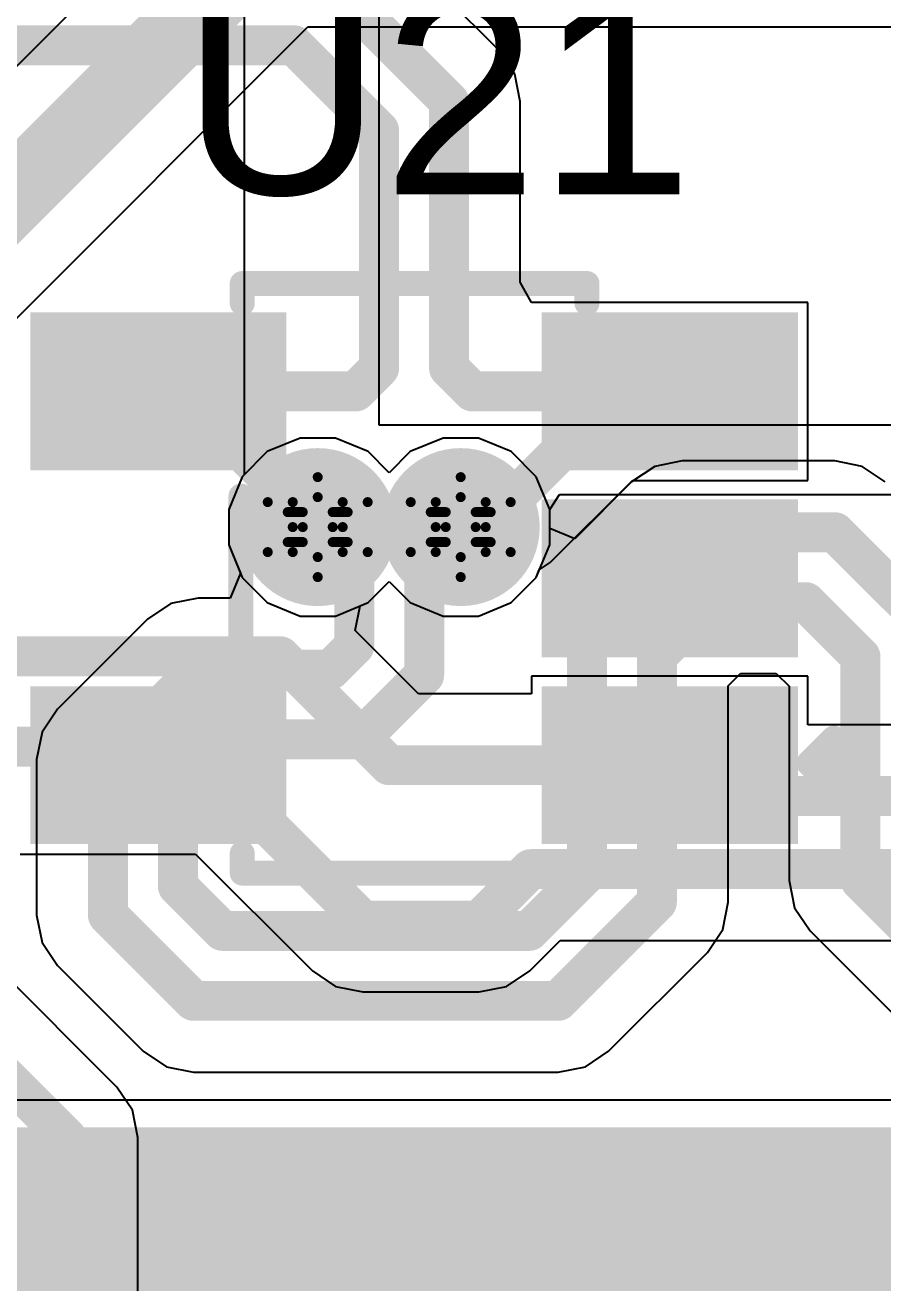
# Model space of a CAD drawing. Header units: inches. Extents: x -2.7 to 10.9, y -2.9 to 7.4.
# Drawn here: x 0.1017 to 0.2734, y -0.6784 to -0.4267 of the extents above; entities that cross this region are included whole.
import ezdxf

# ---------------------------------------------------------------- set-up
doc = ezdxf.new("R2010")
doc.units = ezdxf.units.IN
doc.header["$MEASUREMENT"] = 0
for name, color, linetype in [('Board Outline', 216, 'Continuous'), ('Bottom Layer', 5, 'Continuous'), ('Bottom Solder', 6, 'Continuous'), ('Drill Drawing', 1, 'Continuous'), ('Layer 2', 16, 'Continuous'), ('Layer 3', 76, 'Continuous'), ('Top Layer', 1, 'Continuous'), ('Top Overlay', 2, 'Continuous'), ('Top Paste', 8, 'Continuous'), ('Top Solder', 216, 'Continuous'), ('Via Holes', 16, 'Continuous')]:
    doc.layers.add(name, color=color, linetype=linetype)
doc.styles.add('Arial', font='', dxfattribs={"height": 0.2})
doc.styles.get('Arial').set_extended_font_data('Arial')

# ---------------------------------------------------------------- blocks, each defined once
blk = doc.blocks.new('SOT_23_5_125')
at = {"layer": 'Top Layer'}
for points in [[(-0.07283, 0.04921), (-0.02953, 0.04921), (-0.02953, 0.02559), (-0.07283, 0.02559)], [(0.02953, 0.04921), (0.07283, 0.04921), (0.07283, 0.02559), (0.02953, 0.02559)], [(-0.07283, 0.01181), (-0.02953, 0.01181), (-0.02953, -0.01181), (-0.07283, -0.01181)], [(-0.07283, -0.02559), (-0.02953, -0.02559), (-0.02953, -0.04921), (-0.07283, -0.04921)], [(0.02953, -0.02559), (0.07283, -0.02559), (0.07283, -0.04921), (0.02953, -0.04921)]]:
    blk.add_hatch(color=1, dxfattribs=at).paths.add_polyline_path(points)
at = {"layer": 'Top Paste'}
for points in [[(-0.07283, 0.04921), (-0.02953, 0.04921), (-0.02953, 0.02559), (-0.07283, 0.02559)], [(0.02953, 0.04921), (0.07283, 0.04921), (0.07283, 0.02559), (0.02953, 0.02559)], [(-0.07283, 0.01181), (-0.02953, 0.01181), (-0.02953, -0.01181), (-0.07283, -0.01181)], [(-0.07283, -0.02559), (-0.02953, -0.02559), (-0.02953, -0.04921), (-0.07283, -0.04921)], [(0.02953, -0.02559), (0.07283, -0.02559), (0.07283, -0.04921), (0.02953, -0.04921)]]:
    blk.add_hatch(color=8, dxfattribs=at).paths.add_polyline_path(points)
at = {"layer": 'Top Solder'}
for points in [[(-0.07683, 0.05321), (-0.02553, 0.05321), (-0.02553, 0.02159), (-0.07683, 0.02159)], [(0.02553, 0.05321), (0.07683, 0.05321), (0.07683, 0.02159), (0.02553, 0.02159)], [(-0.07683, 0.01581), (-0.02553, 0.01581), (-0.02553, -0.01581), (-0.07683, -0.01581)], [(-0.07683, -0.02159), (-0.02553, -0.02159), (-0.02553, -0.05321), (-0.07683, -0.05321)], [(0.02553, -0.02159), (0.07683, -0.02159), (0.07683, -0.05321), (0.02553, -0.05321)]]:
    blk.add_hatch(color=216, dxfattribs=at).paths.add_polyline_path(points)
at = {"layer": 'Top Overlay'}
for points in [[(-0.03461, 0.059, 0.005, 0.005, 0), (-0.03461, 0.05506, 0.005, 0.005, 0)], [(0.03439, 0.059, 0.005, 0.005, 0), (-0.03461, 0.059, 0.005, 0.005, 0)], [(0.03439, 0.059, 0.005, 0.005, 0), (0.03439, 0.05506, 0.005, 0.005, 0)], [(-0.084, 0.042, 0.005, 0.005, 0), (-0.084, 0.032, 0.005, 0.005, 0)], [(-0.079, 0.037, 0.005, 0.005, 0), (-0.084, 0.042, 0.005, 0.005, 0)], [(-0.079, 0.037, 0.005, 0.005, 0), (-0.084, 0.032, 0.005, 0.005, 0)], [(0.03465, 0.01732, 0.005, 0.005, 0), (0.03465, -0.01646, 0.005, 0.005, 0)], [(-0.03461, -0.05506, 0.005, 0.005, 0), (-0.03461, -0.059, 0.005, 0.005, 0)], [(0.03439, -0.05506, 0.005, 0.005, 0), (0.03439, -0.059, 0.005, 0.005, 0)], [(0.03439, -0.059, 0.005, 0.005, 0), (-0.03461, -0.059, 0.005, 0.005, 0)]]:
    blk.add_lwpolyline(points, format="xyseb", dxfattribs=at)
for points in [[(-0.03586, 0.059, 0.0025, 0.0025, 1), (-0.03336, 0.059, 0.0025, 0.0025, 1)], [(-0.03586, 0.059, 0.0025, 0.0025, 1), (-0.03336, 0.059, 0.0025, 0.0025, 1)], [(0.03314, 0.059, 0.0025, 0.0025, 1), (0.03564, 0.059, 0.0025, 0.0025, 1)], [(0.03314, 0.059, 0.0025, 0.0025, 1), (0.03564, 0.059, 0.0025, 0.0025, 1)], [(-0.03586, 0.05506, 0.0025, 0.0025, 1), (-0.03336, 0.05506, 0.0025, 0.0025, 1)], [(0.03314, 0.05506, 0.0025, 0.0025, 1), (0.03564, 0.05506, 0.0025, 0.0025, 1)], [(-0.08525, 0.042, 0.0025, 0.0025, 1), (-0.08275, 0.042, 0.0025, 0.0025, 1)], [(-0.08525, 0.042, 0.0025, 0.0025, 1), (-0.08275, 0.042, 0.0025, 0.0025, 1)], [(-0.08025, 0.037, 0.0025, 0.0025, 1), (-0.07775, 0.037, 0.0025, 0.0025, 1)], [(-0.08025, 0.037, 0.0025, 0.0025, 1), (-0.07775, 0.037, 0.0025, 0.0025, 1)], [(-0.08525, 0.032, 0.0025, 0.0025, 1), (-0.08275, 0.032, 0.0025, 0.0025, 1)], [(-0.08525, 0.032, 0.0025, 0.0025, 1), (-0.08275, 0.032, 0.0025, 0.0025, 1)], [(0.0334, 0.01732, 0.0025, 0.0025, 1), (0.0359, 0.01732, 0.0025, 0.0025, 1)], [(0.0334, -0.01646, 0.0025, 0.0025, 1), (0.0359, -0.01646, 0.0025, 0.0025, 1)], [(-0.03586, -0.05506, 0.0025, 0.0025, 1), (-0.03336, -0.05506, 0.0025, 0.0025, 1)], [(0.03314, -0.05506, 0.0025, 0.0025, 1), (0.03564, -0.05506, 0.0025, 0.0025, 1)], [(-0.03586, -0.059, 0.0025, 0.0025, 1), (-0.03336, -0.059, 0.0025, 0.0025, 1)], [(-0.03586, -0.059, 0.0025, 0.0025, 1), (-0.03336, -0.059, 0.0025, 0.0025, 1)], [(0.03314, -0.059, 0.0025, 0.0025, 1), (0.03564, -0.059, 0.0025, 0.0025, 1)], [(0.03314, -0.059, 0.0025, 0.0025, 1), (0.03564, -0.059, 0.0025, 0.0025, 1)]]:
    blk.add_lwpolyline(points, format="xyseb", close=True, dxfattribs=at)

msp = doc.modelspace()

# ---------------------------------------------------------------- hatches: boundary and pattern name
at = {"layer": 'Bottom Layer'}
h = msp.add_hatch(color=5, dxfattribs=at)
edge = h.paths.add_edge_path()
edge.add_arc((0.16028, -0.52715), 0.01181, 0, 360)
h = msp.add_hatch(color=5, dxfattribs=at)
edge = h.paths.add_edge_path()
edge.add_arc((0.1889, -0.52715), 0.01181, 0, 360)
for points in [[(0.04704, -0.7352), (0.28343, -0.7352), (0.28343, -0.64729), (0.04704, -0.64729)], [(-0.02435, -0.73663), (0.28343, -0.73663), (0.28343, -0.66571), (-0.02435, -0.66571)]]:
    msp.add_hatch(color=5, dxfattribs=at).paths.add_polyline_path(points)
at = {"layer": 'Bottom Solder'}
h = msp.add_hatch(color=6, dxfattribs=at)
edge = h.paths.add_edge_path()
edge.add_arc((0.16028, -0.52715), 0.01581, 0, 360)
h = msp.add_hatch(color=6, dxfattribs=at)
edge = h.paths.add_edge_path()
edge.add_arc((0.1889, -0.52715), 0.01581, 0, 360)
at = {"layer": 'Layer 2'}
h = msp.add_hatch(color=16, dxfattribs=at)
edge = h.paths.add_edge_path()
edge.add_arc((0.16028, -0.52715), 0.01181, 0, 360)
h = msp.add_hatch(color=16, dxfattribs=at)
edge = h.paths.add_edge_path()
edge.add_arc((0.1889, -0.52715), 0.01181, 0, 360)
at = {"layer": 'Layer 3'}
h = msp.add_hatch(color=76, dxfattribs=at)
edge = h.paths.add_edge_path()
edge.add_arc((0.16028, -0.52715), 0.01181, 0, 360)
h = msp.add_hatch(color=76, dxfattribs=at)
edge = h.paths.add_edge_path()
edge.add_arc((0.1889, -0.52715), 0.01181, 0, 360)
at = {"layer": 'Top Layer'}
h = msp.add_hatch(color=1, dxfattribs=at)
edge = h.paths.add_edge_path()
edge.add_arc((0.16028, -0.52715), 0.01181, 0, 360)
h = msp.add_hatch(color=1, dxfattribs=at)
edge = h.paths.add_edge_path()
edge.add_arc((0.1889, -0.52715), 0.01181, 0, 360)
at = {"layer": 'Top Solder'}
h = msp.add_hatch(color=216, dxfattribs=at)
edge = h.paths.add_edge_path()
edge.add_arc((0.16028, -0.52715), 0.01581, 0, 360)
h = msp.add_hatch(color=216, dxfattribs=at)
edge = h.paths.add_edge_path()
edge.add_arc((0.1889, -0.52715), 0.01581, 0, 360)
at = {"layer": 'Via Holes'}
h = msp.add_hatch(color=7, dxfattribs=at)
edge = h.paths.add_edge_path()
edge.add_arc((0.16028, -0.52715), 0.00591, 0, 360)
h = msp.add_hatch(color=7, dxfattribs=at)
edge = h.paths.add_edge_path()
edge.add_arc((0.1889, -0.52715), 0.00591, 0, 360)

# ---------------------------------------------------------------- linework, layer by layer
at = {"layer": 'Board Outline'}
msp.add_lwpolyline([(2.84412, -0.24125, 0.005, 0.005, -0.741893), (-2.49969, -1.37795, 0.005, 0.005, 0)], format="xyseb", dxfattribs=at)
at = {"layer": 'Bottom Layer'}
for p, q in [((0.13831, -0.39658), (0.06703, -0.46786)), ((0.09749, -0.48787), (0.15832, -0.42704)), ((0.15832, -0.42704), (0.53242, -0.42704)), ((0.15674, -0.50934), (0.15019, -0.51205)), ((0.16382, -0.50934), (0.15674, -0.50934)), ((0.17037, -0.51205), (0.16382, -0.50934)), ((0.18536, -0.50934), (0.17881, -0.51205)), ((0.19245, -0.50934), (0.18536, -0.50934)), ((0.19899, -0.51205), (0.19245, -0.50934)), ((0.15019, -0.51205), (0.14518, -0.51706)), ((0.17459, -0.51627), (0.17037, -0.51205)), ((0.17881, -0.51205), (0.17459, -0.51627)), ((0.204, -0.51706), (0.19899, -0.51205)), ((0.22774, -0.51499), (0.22311, -0.51808)), ((0.2332, -0.5139), (0.22774, -0.51499)), ((0.26377, -0.5139), (0.2332, -0.5139)), ((0.2332, -0.5139), (0.2332, -0.5139)), ((0.26923, -0.51499), (0.26377, -0.5139)), ((0.26377, -0.5139), (0.26377, -0.5139)), ((0.27386, -0.51808), (0.26923, -0.51499)), ((0.14518, -0.51706), (0.14247, -0.52361)), ((0.20671, -0.52361), (0.204, -0.51706)), ((0.22311, -0.51808), (0.21171, -0.52948)), ((0.22311, -0.51808), (0.22311, -0.51808)), ((0.14247, -0.52361), (0.14247, -0.53069)), ((0.20671, -0.5274), (0.20671, -0.52361)), ((0.21171, -0.52948), (0.20671, -0.5274)), ((0.14247, -0.53069), (0.14482, -0.53637)), ((0.14482, -0.53637), (0.14278, -0.54137)), ((0.13087, -0.54246), (0.12624, -0.54555)), ((0.13633, -0.54137), (0.13087, -0.54246)), ((0.14278, -0.54137), (0.13633, -0.54137)), ((0.13633, -0.54137), (0.13633, -0.54137)), ((0.12624, -0.54555), (0.1082, -0.56359)), ((0.12624, -0.54555), (0.12624, -0.54555)), ((0.24244, -0.55892), (0.24491, -0.55645)), ((0.24491, -0.55645), (0.25206, -0.55645)), ((0.25206, -0.55645), (0.25463, -0.55902)), ((0.24244, -0.6022), (0.24244, -0.55892)), ((0.25463, -0.55902), (0.25463, -0.59786)), ((0.1082, -0.56359), (0.1051, -0.56822)), ((0.1051, -0.56822), (0.10402, -0.57369)), ((0.10402, -0.57369), (0.10402, -0.57369)), ((0.10402, -0.57369), (0.10402, -0.60482)), ((0.25463, -0.59786), (0.25463, -0.59786)), ((0.25463, -0.59786), (0.25572, -0.60333)), ((0.24135, -0.60766), (0.24244, -0.6022)), ((0.24244, -0.6022), (0.24244, -0.6022)), ((0.25572, -0.60333), (0.25881, -0.60796)), ((0.10402, -0.60482), (0.10402, -0.60482)), ((0.10402, -0.60482), (0.1051, -0.61028)), ((0.23826, -0.61229), (0.24135, -0.60766)), ((0.25881, -0.60796), (0.28416, -0.6333)), ((0.1051, -0.61028), (0.1082, -0.61491)), ((0.21849, -0.63206), (0.23826, -0.61229)), ((0.23826, -0.61229), (0.23826, -0.61229)), ((0.1082, -0.61491), (0.12535, -0.63206)), ((0.12535, -0.63206), (0.12535, -0.63206)), ((0.12535, -0.63206), (0.12998, -0.63515)), ((0.21386, -0.63515), (0.21849, -0.63206)), ((0.12998, -0.63515), (0.13544, -0.63624)), ((0.13544, -0.63624), (0.13544, -0.63624)), ((0.13544, -0.63624), (0.2084, -0.63624)), ((0.2084, -0.63624), (0.21386, -0.63515)), ((0.2084, -0.63624), (0.2084, -0.63624)), ((0.28343, -0.64188), (0.07334, -0.64188))]:
    msp.add_line(p, q, dxfattribs=at)
for points in [[(0.07965, -0.48048, 0.015, 0.015, 0), (0.15093, -0.4092, 0.015, 0.015, 0)], [(0.16028, -0.53138, 0.008, 0.008, 0), (0.16028, -0.52715, 0.008, 0.008, 0)], [(0.1889, -0.53138, 0.008, 0.008, 0), (0.1889, -0.52715, 0.008, 0.008, 0)], [(0.21416, -0.54721, 0.008, 0.008, 0), (0.2332, -0.52818, 0.008, 0.008, 0)], [(0.2332, -0.52818, 0.008, 0.008, 0), (0.26377, -0.52818, 0.008, 0.008, 0)], [(0.26377, -0.52818, 0.008, 0.008, 0), (0.28291, -0.54731, 0.008, 0.008, 0)], [(0.16028, -0.53138, 0.008, 0.008, 0), (0.16759, -0.53869, 0.008, 0.008, 0)], [(0.18159, -0.53869, 0.008, 0.008, 0), (0.1889, -0.53138, 0.008, 0.008, 0)], [(0.16759, -0.55096, 0.008, 0.008, 0), (0.16759, -0.53869, 0.008, 0.008, 0)], [(0.18159, -0.55676, 0.008, 0.008, 0), (0.18159, -0.53869, 0.008, 0.008, 0)], [(0.22816, -0.55301, 0.008, 0.008, 0), (0.239, -0.54218, 0.008, 0.008, 0)], [(0.239, -0.54218, 0.008, 0.008, 0), (0.25797, -0.54218, 0.008, 0.008, 0)], [(0.25797, -0.54218, 0.008, 0.008, 0), (0.26891, -0.55311, 0.008, 0.008, 0)], [(0.21416, -0.5964, 0.008, 0.008, 0), (0.21416, -0.54721, 0.008, 0.008, 0)], [(0.16291, -0.55565, 0.008, 0.008, 0), (0.16759, -0.55096, 0.008, 0.008, 0)], [(0.22816, -0.6022, 0.008, 0.008, 0), (0.22816, -0.55301, 0.008, 0.008, 0)], [(0.26891, -0.59786, 0.008, 0.008, 0), (0.26891, -0.55311, 0.008, 0.008, 0)], [(0.11829, -0.57369, 0.008, 0.008, 0), (0.13633, -0.55565, 0.008, 0.008, 0)], [(0.13633, -0.55565, 0.008, 0.008, 0), (0.16291, -0.55565, 0.008, 0.008, 0)], [(0.1687, -0.56965, 0.008, 0.008, 0), (0.18159, -0.55676, 0.008, 0.008, 0)], [(0.13229, -0.57948, 0.008, 0.008, 0), (0.14213, -0.56965, 0.008, 0.008, 0)], [(0.14213, -0.56965, 0.008, 0.008, 0), (0.1687, -0.56965, 0.008, 0.008, 0)], [(0.11829, -0.60482, 0.008, 0.008, 0), (0.11829, -0.57369, 0.008, 0.008, 0)], [(0.13229, -0.59902, 0.008, 0.008, 0), (0.13229, -0.57948, 0.008, 0.008, 0)], [(0.2026, -0.60797, 0.008, 0.008, 0), (0.21416, -0.5964, 0.008, 0.008, 0)], [(0.26891, -0.59786, 0.008, 0.008, 0), (0.29425, -0.62321, 0.008, 0.008, 0)], [(0.13229, -0.59902, 0.008, 0.008, 0), (0.14124, -0.60797, 0.008, 0.008, 0)], [(0.2084, -0.62197, 0.008, 0.008, 0), (0.22816, -0.6022, 0.008, 0.008, 0)], [(0.11829, -0.60482, 0.008, 0.008, 0), (0.13544, -0.62197, 0.008, 0.008, 0)], [(0.14124, -0.60797, 0.008, 0.008, 0), (0.2026, -0.60797, 0.008, 0.008, 0)], [(0.13544, -0.62197, 0.008, 0.008, 0), (0.2084, -0.62197, 0.008, 0.008, 0)]]:
    msp.add_lwpolyline(points, format="xyseb", dxfattribs=at)
for points in [[(0.15828, -0.52715, 0.004, 0.004, 1), (0.16228, -0.52715, 0.004, 0.004, 1)], [(0.1869, -0.52715, 0.004, 0.004, 1), (0.1909, -0.52715, 0.004, 0.004, 1)], [(0.2312, -0.52818, 0.004, 0.004, 1), (0.2352, -0.52818, 0.004, 0.004, 1)], [(0.2312, -0.52818, 0.004, 0.004, 1), (0.2352, -0.52818, 0.004, 0.004, 1)], [(0.26177, -0.52818, 0.004, 0.004, 1), (0.26577, -0.52818, 0.004, 0.004, 1)], [(0.26177, -0.52818, 0.004, 0.004, 1), (0.26577, -0.52818, 0.004, 0.004, 1)], [(0.15828, -0.53138, 0.004, 0.004, 1), (0.16228, -0.53138, 0.004, 0.004, 1)], [(0.15828, -0.53138, 0.004, 0.004, 1), (0.16228, -0.53138, 0.004, 0.004, 1)], [(0.1869, -0.53138, 0.004, 0.004, 1), (0.1909, -0.53138, 0.004, 0.004, 1)], [(0.1869, -0.53138, 0.004, 0.004, 1), (0.1909, -0.53138, 0.004, 0.004, 1)], [(0.16559, -0.53869, 0.004, 0.004, 1), (0.16959, -0.53869, 0.004, 0.004, 1)], [(0.16559, -0.53869, 0.004, 0.004, 1), (0.16959, -0.53869, 0.004, 0.004, 1)], [(0.17959, -0.53869, 0.004, 0.004, 1), (0.18359, -0.53869, 0.004, 0.004, 1)], [(0.17959, -0.53869, 0.004, 0.004, 1), (0.18359, -0.53869, 0.004, 0.004, 1)], [(0.237, -0.54218, 0.004, 0.004, 1), (0.241, -0.54218, 0.004, 0.004, 1)], [(0.237, -0.54218, 0.004, 0.004, 1), (0.241, -0.54218, 0.004, 0.004, 1)], [(0.25597, -0.54218, 0.004, 0.004, 1), (0.25997, -0.54218, 0.004, 0.004, 1)], [(0.25597, -0.54218, 0.004, 0.004, 1), (0.25997, -0.54218, 0.004, 0.004, 1)], [(0.21216, -0.54721, 0.004, 0.004, 1), (0.21616, -0.54721, 0.004, 0.004, 1)], [(0.21216, -0.54721, 0.004, 0.004, 1), (0.21616, -0.54721, 0.004, 0.004, 1)], [(0.16559, -0.55096, 0.004, 0.004, 1), (0.16959, -0.55096, 0.004, 0.004, 1)], [(0.16559, -0.55096, 0.004, 0.004, 1), (0.16959, -0.55096, 0.004, 0.004, 1)], [(0.22616, -0.55301, 0.004, 0.004, 1), (0.23016, -0.55301, 0.004, 0.004, 1)], [(0.22616, -0.55301, 0.004, 0.004, 1), (0.23016, -0.55301, 0.004, 0.004, 1)], [(0.26691, -0.55311, 0.004, 0.004, 1), (0.27091, -0.55311, 0.004, 0.004, 1)], [(0.26691, -0.55311, 0.004, 0.004, 1), (0.27091, -0.55311, 0.004, 0.004, 1)], [(0.13433, -0.55565, 0.004, 0.004, 1), (0.13833, -0.55565, 0.004, 0.004, 1)], [(0.13433, -0.55565, 0.004, 0.004, 1), (0.13833, -0.55565, 0.004, 0.004, 1)], [(0.16091, -0.55565, 0.004, 0.004, 1), (0.16491, -0.55565, 0.004, 0.004, 1)], [(0.16091, -0.55565, 0.004, 0.004, 1), (0.16491, -0.55565, 0.004, 0.004, 1)], [(0.17959, -0.55676, 0.004, 0.004, 1), (0.18359, -0.55676, 0.004, 0.004, 1)], [(0.17959, -0.55676, 0.004, 0.004, 1), (0.18359, -0.55676, 0.004, 0.004, 1)], [(0.14013, -0.56965, 0.004, 0.004, 1), (0.14413, -0.56965, 0.004, 0.004, 1)], [(0.14013, -0.56965, 0.004, 0.004, 1), (0.14413, -0.56965, 0.004, 0.004, 1)], [(0.1667, -0.56965, 0.004, 0.004, 1), (0.1707, -0.56965, 0.004, 0.004, 1)], [(0.1667, -0.56965, 0.004, 0.004, 1), (0.1707, -0.56965, 0.004, 0.004, 1)], [(0.11629, -0.57369, 0.004, 0.004, 1), (0.12029, -0.57369, 0.004, 0.004, 1)], [(0.11629, -0.57369, 0.004, 0.004, 1), (0.12029, -0.57369, 0.004, 0.004, 1)], [(0.13029, -0.57948, 0.004, 0.004, 1), (0.13429, -0.57948, 0.004, 0.004, 1)], [(0.13029, -0.57948, 0.004, 0.004, 1), (0.13429, -0.57948, 0.004, 0.004, 1)], [(0.21216, -0.5964, 0.004, 0.004, 1), (0.21616, -0.5964, 0.004, 0.004, 1)], [(0.21216, -0.5964, 0.004, 0.004, 1), (0.21616, -0.5964, 0.004, 0.004, 1)], [(0.26691, -0.59786, 0.004, 0.004, 1), (0.27091, -0.59786, 0.004, 0.004, 1)], [(0.26691, -0.59786, 0.004, 0.004, 1), (0.27091, -0.59786, 0.004, 0.004, 1)], [(0.13029, -0.59902, 0.004, 0.004, 1), (0.13429, -0.59902, 0.004, 0.004, 1)], [(0.13029, -0.59902, 0.004, 0.004, 1), (0.13429, -0.59902, 0.004, 0.004, 1)], [(0.22616, -0.6022, 0.004, 0.004, 1), (0.23016, -0.6022, 0.004, 0.004, 1)], [(0.22616, -0.6022, 0.004, 0.004, 1), (0.23016, -0.6022, 0.004, 0.004, 1)], [(0.11629, -0.60482, 0.004, 0.004, 1), (0.12029, -0.60482, 0.004, 0.004, 1)], [(0.11629, -0.60482, 0.004, 0.004, 1), (0.12029, -0.60482, 0.004, 0.004, 1)], [(0.13924, -0.60797, 0.004, 0.004, 1), (0.14324, -0.60797, 0.004, 0.004, 1)], [(0.13924, -0.60797, 0.004, 0.004, 1), (0.14324, -0.60797, 0.004, 0.004, 1)], [(0.2006, -0.60797, 0.004, 0.004, 1), (0.2046, -0.60797, 0.004, 0.004, 1)], [(0.2006, -0.60797, 0.004, 0.004, 1), (0.2046, -0.60797, 0.004, 0.004, 1)], [(0.13344, -0.62197, 0.004, 0.004, 1), (0.13744, -0.62197, 0.004, 0.004, 1)], [(0.13344, -0.62197, 0.004, 0.004, 1), (0.13744, -0.62197, 0.004, 0.004, 1)], [(0.2064, -0.62197, 0.004, 0.004, 1), (0.2104, -0.62197, 0.004, 0.004, 1)], [(0.2064, -0.62197, 0.004, 0.004, 1), (0.2104, -0.62197, 0.004, 0.004, 1)]]:
    msp.add_lwpolyline(points, format="xyseb", close=True, dxfattribs=at)
at = {"layer": 'Drill Drawing'}
for points in [[(0.15528, -0.52215, 0.002, 0.002, 0), (0.16028, -0.51715, 0.002, 0.002, 0)], [(0.16028, -0.51715, 0.002, 0.002, 0), (0.16528, -0.52215, 0.002, 0.002, 0)], [(0.1839, -0.52215, 0.002, 0.002, 0), (0.1889, -0.51715, 0.002, 0.002, 0)], [(0.1889, -0.51715, 0.002, 0.002, 0), (0.1939, -0.52215, 0.002, 0.002, 0)], [(0.15728, -0.52415, 0.002, 0.002, 0), (0.16028, -0.52115, 0.002, 0.002, 0)], [(0.16028, -0.52115, 0.002, 0.002, 0), (0.16328, -0.52415, 0.002, 0.002, 0)], [(0.1859, -0.52415, 0.002, 0.002, 0), (0.1889, -0.52115, 0.002, 0.002, 0)], [(0.1889, -0.52115, 0.002, 0.002, 0), (0.1919, -0.52415, 0.002, 0.002, 0)], [(0.15028, -0.52215, 0.002, 0.002, 0), (0.15528, -0.52715, 0.002, 0.002, 0)], [(0.15028, -0.52215, 0.002, 0.002, 0), (0.15528, -0.52215, 0.002, 0.002, 0)], [(0.15428, -0.52415, 0.002, 0.002, 0), (0.15728, -0.52715, 0.002, 0.002, 0)], [(0.15428, -0.52415, 0.002, 0.002, 0), (0.15728, -0.52415, 0.002, 0.002, 0)], [(0.16328, -0.52415, 0.002, 0.002, 0), (0.16628, -0.52415, 0.002, 0.002, 0)], [(0.16328, -0.52715, 0.002, 0.002, 0), (0.16628, -0.52415, 0.002, 0.002, 0)], [(0.16528, -0.52215, 0.002, 0.002, 0), (0.17028, -0.52215, 0.002, 0.002, 0)], [(0.16528, -0.52715, 0.002, 0.002, 0), (0.17028, -0.52215, 0.002, 0.002, 0)], [(0.1789, -0.52215, 0.002, 0.002, 0), (0.1839, -0.52715, 0.002, 0.002, 0)], [(0.1789, -0.52215, 0.002, 0.002, 0), (0.1839, -0.52215, 0.002, 0.002, 0)], [(0.1829, -0.52415, 0.002, 0.002, 0), (0.1859, -0.52715, 0.002, 0.002, 0)], [(0.1829, -0.52415, 0.002, 0.002, 0), (0.1859, -0.52415, 0.002, 0.002, 0)], [(0.1919, -0.52415, 0.002, 0.002, 0), (0.1949, -0.52415, 0.002, 0.002, 0)], [(0.1919, -0.52715, 0.002, 0.002, 0), (0.1949, -0.52415, 0.002, 0.002, 0)], [(0.1939, -0.52215, 0.002, 0.002, 0), (0.1989, -0.52215, 0.002, 0.002, 0)], [(0.1939, -0.52715, 0.002, 0.002, 0), (0.1989, -0.52215, 0.002, 0.002, 0)], [(0.15028, -0.53215, 0.002, 0.002, 0), (0.15528, -0.52715, 0.002, 0.002, 0)], [(0.15428, -0.53015, 0.002, 0.002, 0), (0.15728, -0.52715, 0.002, 0.002, 0)], [(0.16328, -0.52715, 0.002, 0.002, 0), (0.16628, -0.53015, 0.002, 0.002, 0)], [(0.16528, -0.52715, 0.002, 0.002, 0), (0.17028, -0.53215, 0.002, 0.002, 0)], [(0.1789, -0.53215, 0.002, 0.002, 0), (0.1839, -0.52715, 0.002, 0.002, 0)], [(0.1829, -0.53015, 0.002, 0.002, 0), (0.1859, -0.52715, 0.002, 0.002, 0)], [(0.1919, -0.52715, 0.002, 0.002, 0), (0.1949, -0.53015, 0.002, 0.002, 0)], [(0.1939, -0.52715, 0.002, 0.002, 0), (0.1989, -0.53215, 0.002, 0.002, 0)], [(0.15428, -0.53015, 0.002, 0.002, 0), (0.15728, -0.53015, 0.002, 0.002, 0)], [(0.15728, -0.53015, 0.002, 0.002, 0), (0.16028, -0.53315, 0.002, 0.002, 0)], [(0.16028, -0.53315, 0.002, 0.002, 0), (0.16328, -0.53015, 0.002, 0.002, 0)], [(0.16328, -0.53015, 0.002, 0.002, 0), (0.16628, -0.53015, 0.002, 0.002, 0)], [(0.1829, -0.53015, 0.002, 0.002, 0), (0.1859, -0.53015, 0.002, 0.002, 0)], [(0.1859, -0.53015, 0.002, 0.002, 0), (0.1889, -0.53315, 0.002, 0.002, 0)], [(0.1889, -0.53315, 0.002, 0.002, 0), (0.1919, -0.53015, 0.002, 0.002, 0)], [(0.1919, -0.53015, 0.002, 0.002, 0), (0.1949, -0.53015, 0.002, 0.002, 0)], [(0.15028, -0.53215, 0.002, 0.002, 0), (0.15528, -0.53215, 0.002, 0.002, 0)], [(0.15528, -0.53215, 0.002, 0.002, 0), (0.16028, -0.53715, 0.002, 0.002, 0)], [(0.16028, -0.53715, 0.002, 0.002, 0), (0.16528, -0.53215, 0.002, 0.002, 0)], [(0.16528, -0.53215, 0.002, 0.002, 0), (0.17028, -0.53215, 0.002, 0.002, 0)], [(0.1789, -0.53215, 0.002, 0.002, 0), (0.1839, -0.53215, 0.002, 0.002, 0)], [(0.1839, -0.53215, 0.002, 0.002, 0), (0.1889, -0.53715, 0.002, 0.002, 0)], [(0.1889, -0.53715, 0.002, 0.002, 0), (0.1939, -0.53215, 0.002, 0.002, 0)], [(0.1939, -0.53215, 0.002, 0.002, 0), (0.1989, -0.53215, 0.002, 0.002, 0)]]:
    msp.add_lwpolyline(points, format="xyseb", dxfattribs=at)
for points in [[(0.15978, -0.51715, 0.001, 0.001, 1), (0.16078, -0.51715, 0.001, 0.001, 1)], [(0.15978, -0.51715, 0.001, 0.001, 1), (0.16078, -0.51715, 0.001, 0.001, 1)], [(0.1884, -0.51715, 0.001, 0.001, 1), (0.1894, -0.51715, 0.001, 0.001, 1)], [(0.1884, -0.51715, 0.001, 0.001, 1), (0.1894, -0.51715, 0.001, 0.001, 1)], [(0.15978, -0.52115, 0.001, 0.001, 1), (0.16078, -0.52115, 0.001, 0.001, 1)], [(0.15978, -0.52115, 0.001, 0.001, 1), (0.16078, -0.52115, 0.001, 0.001, 1)], [(0.1884, -0.52115, 0.001, 0.001, 1), (0.1894, -0.52115, 0.001, 0.001, 1)], [(0.1884, -0.52115, 0.001, 0.001, 1), (0.1894, -0.52115, 0.001, 0.001, 1)], [(0.14978, -0.52215, 0.001, 0.001, 1), (0.15078, -0.52215, 0.001, 0.001, 1)], [(0.14978, -0.52215, 0.001, 0.001, 1), (0.15078, -0.52215, 0.001, 0.001, 1)], [(0.15378, -0.52415, 0.001, 0.001, 1), (0.15478, -0.52415, 0.001, 0.001, 1)], [(0.15378, -0.52415, 0.001, 0.001, 1), (0.15478, -0.52415, 0.001, 0.001, 1)], [(0.15478, -0.52215, 0.001, 0.001, 1), (0.15578, -0.52215, 0.001, 0.001, 1)], [(0.15478, -0.52215, 0.001, 0.001, 1), (0.15578, -0.52215, 0.001, 0.001, 1)], [(0.15678, -0.52415, 0.001, 0.001, 1), (0.15778, -0.52415, 0.001, 0.001, 1)], [(0.15678, -0.52415, 0.001, 0.001, 1), (0.15778, -0.52415, 0.001, 0.001, 1)], [(0.16278, -0.52415, 0.001, 0.001, 1), (0.16378, -0.52415, 0.001, 0.001, 1)], [(0.16278, -0.52415, 0.001, 0.001, 1), (0.16378, -0.52415, 0.001, 0.001, 1)], [(0.16478, -0.52215, 0.001, 0.001, 1), (0.16578, -0.52215, 0.001, 0.001, 1)], [(0.16478, -0.52215, 0.001, 0.001, 1), (0.16578, -0.52215, 0.001, 0.001, 1)], [(0.16578, -0.52415, 0.001, 0.001, 1), (0.16678, -0.52415, 0.001, 0.001, 1)], [(0.16578, -0.52415, 0.001, 0.001, 1), (0.16678, -0.52415, 0.001, 0.001, 1)], [(0.16978, -0.52215, 0.001, 0.001, 1), (0.17078, -0.52215, 0.001, 0.001, 1)], [(0.16978, -0.52215, 0.001, 0.001, 1), (0.17078, -0.52215, 0.001, 0.001, 1)], [(0.1784, -0.52215, 0.001, 0.001, 1), (0.1794, -0.52215, 0.001, 0.001, 1)], [(0.1784, -0.52215, 0.001, 0.001, 1), (0.1794, -0.52215, 0.001, 0.001, 1)], [(0.1824, -0.52415, 0.001, 0.001, 1), (0.1834, -0.52415, 0.001, 0.001, 1)], [(0.1824, -0.52415, 0.001, 0.001, 1), (0.1834, -0.52415, 0.001, 0.001, 1)], [(0.1834, -0.52215, 0.001, 0.001, 1), (0.1844, -0.52215, 0.001, 0.001, 1)], [(0.1834, -0.52215, 0.001, 0.001, 1), (0.1844, -0.52215, 0.001, 0.001, 1)], [(0.1854, -0.52415, 0.001, 0.001, 1), (0.1864, -0.52415, 0.001, 0.001, 1)], [(0.1854, -0.52415, 0.001, 0.001, 1), (0.1864, -0.52415, 0.001, 0.001, 1)], [(0.1914, -0.52415, 0.001, 0.001, 1), (0.1924, -0.52415, 0.001, 0.001, 1)], [(0.1914, -0.52415, 0.001, 0.001, 1), (0.1924, -0.52415, 0.001, 0.001, 1)], [(0.1934, -0.52215, 0.001, 0.001, 1), (0.1944, -0.52215, 0.001, 0.001, 1)], [(0.1934, -0.52215, 0.001, 0.001, 1), (0.1944, -0.52215, 0.001, 0.001, 1)], [(0.1944, -0.52415, 0.001, 0.001, 1), (0.1954, -0.52415, 0.001, 0.001, 1)], [(0.1944, -0.52415, 0.001, 0.001, 1), (0.1954, -0.52415, 0.001, 0.001, 1)], [(0.1984, -0.52215, 0.001, 0.001, 1), (0.1994, -0.52215, 0.001, 0.001, 1)], [(0.1984, -0.52215, 0.001, 0.001, 1), (0.1994, -0.52215, 0.001, 0.001, 1)], [(0.15478, -0.52715, 0.001, 0.001, 1), (0.15578, -0.52715, 0.001, 0.001, 1)], [(0.15478, -0.52715, 0.001, 0.001, 1), (0.15578, -0.52715, 0.001, 0.001, 1)], [(0.15678, -0.52715, 0.001, 0.001, 1), (0.15778, -0.52715, 0.001, 0.001, 1)], [(0.15678, -0.52715, 0.001, 0.001, 1), (0.15778, -0.52715, 0.001, 0.001, 1)], [(0.16278, -0.52715, 0.001, 0.001, 1), (0.16378, -0.52715, 0.001, 0.001, 1)], [(0.16278, -0.52715, 0.001, 0.001, 1), (0.16378, -0.52715, 0.001, 0.001, 1)], [(0.16478, -0.52715, 0.001, 0.001, 1), (0.16578, -0.52715, 0.001, 0.001, 1)], [(0.16478, -0.52715, 0.001, 0.001, 1), (0.16578, -0.52715, 0.001, 0.001, 1)], [(0.1834, -0.52715, 0.001, 0.001, 1), (0.1844, -0.52715, 0.001, 0.001, 1)], [(0.1834, -0.52715, 0.001, 0.001, 1), (0.1844, -0.52715, 0.001, 0.001, 1)], [(0.1854, -0.52715, 0.001, 0.001, 1), (0.1864, -0.52715, 0.001, 0.001, 1)], [(0.1854, -0.52715, 0.001, 0.001, 1), (0.1864, -0.52715, 0.001, 0.001, 1)], [(0.1914, -0.52715, 0.001, 0.001, 1), (0.1924, -0.52715, 0.001, 0.001, 1)], [(0.1914, -0.52715, 0.001, 0.001, 1), (0.1924, -0.52715, 0.001, 0.001, 1)], [(0.1934, -0.52715, 0.001, 0.001, 1), (0.1944, -0.52715, 0.001, 0.001, 1)], [(0.1934, -0.52715, 0.001, 0.001, 1), (0.1944, -0.52715, 0.001, 0.001, 1)], [(0.15378, -0.53015, 0.001, 0.001, 1), (0.15478, -0.53015, 0.001, 0.001, 1)], [(0.15378, -0.53015, 0.001, 0.001, 1), (0.15478, -0.53015, 0.001, 0.001, 1)], [(0.15678, -0.53015, 0.001, 0.001, 1), (0.15778, -0.53015, 0.001, 0.001, 1)], [(0.15678, -0.53015, 0.001, 0.001, 1), (0.15778, -0.53015, 0.001, 0.001, 1)], [(0.16278, -0.53015, 0.001, 0.001, 1), (0.16378, -0.53015, 0.001, 0.001, 1)], [(0.16278, -0.53015, 0.001, 0.001, 1), (0.16378, -0.53015, 0.001, 0.001, 1)], [(0.16578, -0.53015, 0.001, 0.001, 1), (0.16678, -0.53015, 0.001, 0.001, 1)], [(0.16578, -0.53015, 0.001, 0.001, 1), (0.16678, -0.53015, 0.001, 0.001, 1)], [(0.1824, -0.53015, 0.001, 0.001, 1), (0.1834, -0.53015, 0.001, 0.001, 1)], [(0.1824, -0.53015, 0.001, 0.001, 1), (0.1834, -0.53015, 0.001, 0.001, 1)], [(0.1854, -0.53015, 0.001, 0.001, 1), (0.1864, -0.53015, 0.001, 0.001, 1)], [(0.1854, -0.53015, 0.001, 0.001, 1), (0.1864, -0.53015, 0.001, 0.001, 1)], [(0.1914, -0.53015, 0.001, 0.001, 1), (0.1924, -0.53015, 0.001, 0.001, 1)], [(0.1914, -0.53015, 0.001, 0.001, 1), (0.1924, -0.53015, 0.001, 0.001, 1)], [(0.1944, -0.53015, 0.001, 0.001, 1), (0.1954, -0.53015, 0.001, 0.001, 1)], [(0.1944, -0.53015, 0.001, 0.001, 1), (0.1954, -0.53015, 0.001, 0.001, 1)], [(0.14978, -0.53215, 0.001, 0.001, 1), (0.15078, -0.53215, 0.001, 0.001, 1)], [(0.14978, -0.53215, 0.001, 0.001, 1), (0.15078, -0.53215, 0.001, 0.001, 1)], [(0.15478, -0.53215, 0.001, 0.001, 1), (0.15578, -0.53215, 0.001, 0.001, 1)], [(0.15478, -0.53215, 0.001, 0.001, 1), (0.15578, -0.53215, 0.001, 0.001, 1)], [(0.15978, -0.53315, 0.001, 0.001, 1), (0.16078, -0.53315, 0.001, 0.001, 1)], [(0.15978, -0.53315, 0.001, 0.001, 1), (0.16078, -0.53315, 0.001, 0.001, 1)], [(0.16478, -0.53215, 0.001, 0.001, 1), (0.16578, -0.53215, 0.001, 0.001, 1)], [(0.16478, -0.53215, 0.001, 0.001, 1), (0.16578, -0.53215, 0.001, 0.001, 1)], [(0.16978, -0.53215, 0.001, 0.001, 1), (0.17078, -0.53215, 0.001, 0.001, 1)], [(0.16978, -0.53215, 0.001, 0.001, 1), (0.17078, -0.53215, 0.001, 0.001, 1)], [(0.1784, -0.53215, 0.001, 0.001, 1), (0.1794, -0.53215, 0.001, 0.001, 1)], [(0.1784, -0.53215, 0.001, 0.001, 1), (0.1794, -0.53215, 0.001, 0.001, 1)], [(0.1834, -0.53215, 0.001, 0.001, 1), (0.1844, -0.53215, 0.001, 0.001, 1)], [(0.1834, -0.53215, 0.001, 0.001, 1), (0.1844, -0.53215, 0.001, 0.001, 1)], [(0.1884, -0.53315, 0.001, 0.001, 1), (0.1894, -0.53315, 0.001, 0.001, 1)], [(0.1884, -0.53315, 0.001, 0.001, 1), (0.1894, -0.53315, 0.001, 0.001, 1)], [(0.1934, -0.53215, 0.001, 0.001, 1), (0.1944, -0.53215, 0.001, 0.001, 1)], [(0.1934, -0.53215, 0.001, 0.001, 1), (0.1944, -0.53215, 0.001, 0.001, 1)], [(0.1984, -0.53215, 0.001, 0.001, 1), (0.1994, -0.53215, 0.001, 0.001, 1)], [(0.1984, -0.53215, 0.001, 0.001, 1), (0.1994, -0.53215, 0.001, 0.001, 1)], [(0.15978, -0.53715, 0.001, 0.001, 1), (0.16078, -0.53715, 0.001, 0.001, 1)], [(0.15978, -0.53715, 0.001, 0.001, 1), (0.16078, -0.53715, 0.001, 0.001, 1)], [(0.1884, -0.53715, 0.001, 0.001, 1), (0.1894, -0.53715, 0.001, 0.001, 1)], [(0.1884, -0.53715, 0.001, 0.001, 1), (0.1894, -0.53715, 0.001, 0.001, 1)]]:
    msp.add_lwpolyline(points, format="xyseb", close=True, dxfattribs=at)
at = {"layer": 'Layer 2'}
for p, q in [((0.15674, -0.50934), (0.15019, -0.51205)), ((0.16382, -0.50934), (0.15674, -0.50934)), ((0.17037, -0.51205), (0.16382, -0.50934)), ((0.18536, -0.50934), (0.17881, -0.51205)), ((0.19245, -0.50934), (0.18536, -0.50934)), ((0.19899, -0.51205), (0.19245, -0.50934)), ((0.15019, -0.51205), (0.14518, -0.51706)), ((0.17459, -0.51627), (0.17037, -0.51205)), ((0.17881, -0.51205), (0.17459, -0.51627)), ((0.204, -0.51706), (0.19899, -0.51205)), ((0.14518, -0.51706), (0.14247, -0.52361)), ((0.20671, -0.52361), (0.204, -0.51706)), ((0.14247, -0.52361), (0.14247, -0.53069)), ((0.20671, -0.53069), (0.20671, -0.52361)), ((0.14247, -0.53069), (0.14518, -0.53724)), ((0.204, -0.53724), (0.20671, -0.53069)), ((0.14518, -0.53724), (0.15019, -0.54225)), ((0.17037, -0.54225), (0.17459, -0.53803)), ((0.17459, -0.53803), (0.17881, -0.54225)), ((0.19899, -0.54225), (0.204, -0.53724)), ((0.15019, -0.54225), (0.15674, -0.54496)), ((0.16382, -0.54496), (0.17037, -0.54225)), ((0.17881, -0.54225), (0.18536, -0.54496)), ((0.19245, -0.54496), (0.19899, -0.54225)), ((0.15674, -0.54496), (0.16382, -0.54496)), ((0.18536, -0.54496), (0.19245, -0.54496))]:
    msp.add_line(p, q, dxfattribs=at)
at = {"layer": 'Layer 3'}
for p, q in [((0.17256, -0.50672), (0.17256, -0.253)), ((0.14555, -0.262), (0.14555, -0.51669)), ((0.29144, -0.50672), (0.17256, -0.50672)), ((0.14518, -0.51706), (0.14247, -0.52361)), ((0.14555, -0.51669), (0.14518, -0.51706)), ((0.20671, -0.52361), (0.20869, -0.52064)), ((0.20869, -0.52064), (0.28081, -0.52064)), ((0.14247, -0.52361), (0.14247, -0.53069)), ((0.20671, -0.53069), (0.20671, -0.52361)), ((0.14247, -0.53069), (0.14518, -0.53724)), ((0.204, -0.53724), (0.20671, -0.53069)), ((0.14518, -0.53724), (0.15019, -0.54225)), ((0.17037, -0.54225), (0.17459, -0.53803)), ((0.17459, -0.53803), (0.17881, -0.54225)), ((0.19899, -0.54225), (0.204, -0.53724)), ((0.15019, -0.54225), (0.15674, -0.54496)), ((0.16382, -0.54496), (0.17037, -0.54225)), ((0.17881, -0.54225), (0.18536, -0.54496)), ((0.19245, -0.54496), (0.19899, -0.54225)), ((0.15674, -0.54496), (0.16382, -0.54496)), ((0.18536, -0.54496), (0.19245, -0.54496))]:
    msp.add_line(p, q, dxfattribs=at)
at = {"layer": 'Top Layer'}
for p, q in [((0.19665, -0.43186), (0.17141, -0.40662)), ((0.19975, -0.43649), (0.19665, -0.43186)), ((0.19665, -0.43186), (0.19665, -0.43186)), ((0.20083, -0.44195), (0.19975, -0.43649)), ((0.20083, -0.47812), (0.20083, -0.44195)), ((0.20309, -0.48219), (0.20083, -0.47812)), ((0.25839, -0.48219), (0.20309, -0.48219)), ((0.25839, -0.51781), (0.25839, -0.48219)), ((0.20683, -0.53425), (0.22327, -0.51781)), ((0.22327, -0.51781), (0.25839, -0.51781)), ((0.204, -0.53724), (0.20463, -0.53572)), ((0.20463, -0.53572), (0.20683, -0.53425)), ((0.17037, -0.54225), (0.17459, -0.53803)), ((0.17459, -0.53803), (0.17881, -0.54225)), ((0.19899, -0.54225), (0.204, -0.53724)), ((0.16778, -0.54782), (0.16875, -0.54292)), ((0.16875, -0.54292), (0.17037, -0.54225)), ((0.17881, -0.54225), (0.18536, -0.54496)), ((0.19245, -0.54496), (0.19899, -0.54225)), ((0.18536, -0.54496), (0.19245, -0.54496)), ((0.18048, -0.56053), (0.16778, -0.54782)), ((0.25839, -0.55699), (0.20309, -0.55699)), ((0.20309, -0.55699), (0.20309, -0.56053)), ((0.25839, -0.56673), (0.25839, -0.55699)), ((0.20309, -0.56053), (0.18048, -0.56053)), ((0.29102, -0.56673), (0.25839, -0.56673)), ((0.10072, -0.59261), (0.13584, -0.59261)), ((0.13584, -0.59261), (0.15922, -0.61599)), ((0.20271, -0.61599), (0.20882, -0.60989)), ((0.20882, -0.60989), (0.30212, -0.60989)), ((0.12008, -0.63922), (0.09324, -0.61238)), ((0.15922, -0.61599), (0.15922, -0.61599)), ((0.15922, -0.61599), (0.16385, -0.61908)), ((0.19808, -0.61908), (0.20271, -0.61599)), ((0.16385, -0.61908), (0.16931, -0.62017)), ((0.19262, -0.62017), (0.19808, -0.61908)), ((0.16931, -0.62017), (0.16931, -0.62017)), ((0.16931, -0.62017), (0.19262, -0.62017)), ((0.19262, -0.62017), (0.19262, -0.62017)), ((0.12318, -0.64385), (0.12008, -0.63922)), ((0.12008, -0.63922), (0.12008, -0.63922)), ((0.12426, -0.64932), (0.12318, -0.64385)), ((0.12426, -0.69665), (0.12426, -0.64932)), ((0.12426, -0.64932), (0.12426, -0.64932))]:
    msp.add_line(p, q, dxfattribs=at)
for points in [[(0.16132, -0.41671, 0.008, 0.008, 0), (0.18656, -0.44195, 0.008, 0.008, 0)], [(0.08348, -0.43071, 0.008, 0.008, 0), (0.15552, -0.43071, 0.008, 0.008, 0)], [(0.15552, -0.43071, 0.008, 0.008, 0), (0.17256, -0.44775, 0.008, 0.008, 0)], [(0.18656, -0.49531, 0.008, 0.008, 0), (0.18656, -0.44195, 0.008, 0.008, 0)], [(0.17256, -0.49531, 0.008, 0.008, 0), (0.17256, -0.44775, 0.008, 0.008, 0)], [(0.16787, -0.5, 0.008, 0.008, 0), (0.17256, -0.49531, 0.008, 0.008, 0)], [(0.18656, -0.49531, 0.008, 0.008, 0), (0.19124, -0.5, 0.008, 0.008, 0)], [(0.12838, -0.5, 0.008, 0.008, 0), (0.13822, -0.5, 0.008, 0.008, 0)], [(0.13822, -0.5, 0.008, 0.008, 0), (0.16787, -0.5, 0.008, 0.008, 0)], [(0.13822, -0.5, 0.008, 0.008, 0), (0.14603, -0.50781, 0.008, 0.008, 0)], [(0.19124, -0.5, 0.008, 0.008, 0), (0.21605, -0.5, 0.008, 0.008, 0)], [(0.21605, -0.50484, 0.008, 0.008, 0), (0.21605, -0.5, 0.008, 0.008, 0)], [(0.21605, -0.5, 0.008, 0.008, 0), (0.23074, -0.5, 0.008, 0.008, 0)], [(0.19673, -0.52416, 0.008, 0.008, 0), (0.21605, -0.50484, 0.008, 0.008, 0)], [(0.14603, -0.5129, 0.008, 0.008, 0), (0.14603, -0.50781, 0.008, 0.008, 0)], [(0.14603, -0.5129, 0.008, 0.008, 0), (0.16028, -0.52715, 0.008, 0.008, 0)], [(0.0882, -0.553, 0.008, 0.008, 0), (0.15277, -0.553, 0.008, 0.008, 0)], [(0.15277, -0.553, 0.008, 0.008, 0), (0.17457, -0.5748, 0.008, 0.008, 0)], [(0.08991, -0.57109, 0.008, 0.008, 0), (0.12467, -0.57109, 0.008, 0.008, 0)], [(0.12467, -0.57109, 0.008, 0.008, 0), (0.12838, -0.5748, 0.008, 0.008, 0)], [(0.12838, -0.5748, 0.008, 0.008, 0), (0.13822, -0.5748, 0.008, 0.008, 0)], [(0.13822, -0.5748, 0.008, 0.008, 0), (0.16931, -0.60589, 0.008, 0.008, 0)], [(0.17457, -0.5748, 0.008, 0.008, 0), (0.23074, -0.5748, 0.008, 0.008, 0)], [(0.23074, -0.5748, 0.008, 0.008, 0), (0.24058, -0.5748, 0.008, 0.008, 0)], [(0.24058, -0.5748, 0.008, 0.008, 0), (0.24678, -0.581, 0.008, 0.008, 0)], [(0.24678, -0.581, 0.008, 0.008, 0), (0.29693, -0.581, 0.008, 0.008, 0)], [(0.19262, -0.60589, 0.008, 0.008, 0), (0.2029, -0.59561, 0.008, 0.008, 0)], [(0.2029, -0.59561, 0.008, 0.008, 0), (0.30212, -0.59561, 0.008, 0.008, 0)], [(0.16931, -0.60589, 0.008, 0.008, 0), (0.19262, -0.60589, 0.008, 0.008, 0)], [(0.07896, -0.61829, 0.008, 0.008, 0), (0.10999, -0.64932, 0.008, 0.008, 0)], [(0.10999, -0.69665, 0.008, 0.008, 0), (0.10999, -0.64932, 0.008, 0.008, 0)]]:
    msp.add_lwpolyline(points, format="xyseb", dxfattribs=at)
for points in [[(0.15352, -0.43071, 0.004, 0.004, 1), (0.15752, -0.43071, 0.004, 0.004, 1)], [(0.15352, -0.43071, 0.004, 0.004, 1), (0.15752, -0.43071, 0.004, 0.004, 1)], [(0.18456, -0.44195, 0.004, 0.004, 1), (0.18856, -0.44195, 0.004, 0.004, 1)], [(0.18456, -0.44195, 0.004, 0.004, 1), (0.18856, -0.44195, 0.004, 0.004, 1)], [(0.17056, -0.44775, 0.004, 0.004, 1), (0.17456, -0.44775, 0.004, 0.004, 1)], [(0.17056, -0.44775, 0.004, 0.004, 1), (0.17456, -0.44775, 0.004, 0.004, 1)], [(0.17056, -0.49531, 0.004, 0.004, 1), (0.17456, -0.49531, 0.004, 0.004, 1)], [(0.17056, -0.49531, 0.004, 0.004, 1), (0.17456, -0.49531, 0.004, 0.004, 1)], [(0.18456, -0.49531, 0.004, 0.004, 1), (0.18856, -0.49531, 0.004, 0.004, 1)], [(0.18456, -0.49531, 0.004, 0.004, 1), (0.18856, -0.49531, 0.004, 0.004, 1)], [(0.12638, -0.5, 0.004, 0.004, 1), (0.13038, -0.5, 0.004, 0.004, 1)], [(0.13622, -0.5, 0.004, 0.004, 1), (0.14022, -0.5, 0.004, 0.004, 1)], [(0.13622, -0.5, 0.004, 0.004, 1), (0.14022, -0.5, 0.004, 0.004, 1)], [(0.13622, -0.5, 0.004, 0.004, 1), (0.14022, -0.5, 0.004, 0.004, 1)], [(0.16587, -0.5, 0.004, 0.004, 1), (0.16987, -0.5, 0.004, 0.004, 1)], [(0.16587, -0.5, 0.004, 0.004, 1), (0.16987, -0.5, 0.004, 0.004, 1)], [(0.18924, -0.5, 0.004, 0.004, 1), (0.19324, -0.5, 0.004, 0.004, 1)], [(0.18924, -0.5, 0.004, 0.004, 1), (0.19324, -0.5, 0.004, 0.004, 1)], [(0.21405, -0.5, 0.004, 0.004, 1), (0.21805, -0.5, 0.004, 0.004, 1)], [(0.21405, -0.5, 0.004, 0.004, 1), (0.21805, -0.5, 0.004, 0.004, 1)], [(0.21405, -0.5, 0.004, 0.004, 1), (0.21805, -0.5, 0.004, 0.004, 1)], [(0.22874, -0.5, 0.004, 0.004, 1), (0.23274, -0.5, 0.004, 0.004, 1)], [(0.21405, -0.50484, 0.004, 0.004, 1), (0.21805, -0.50484, 0.004, 0.004, 1)], [(0.21405, -0.50484, 0.004, 0.004, 1), (0.21805, -0.50484, 0.004, 0.004, 1)], [(0.14403, -0.50781, 0.004, 0.004, 1), (0.14803, -0.50781, 0.004, 0.004, 1)], [(0.14403, -0.50781, 0.004, 0.004, 1), (0.14803, -0.50781, 0.004, 0.004, 1)], [(0.14403, -0.5129, 0.004, 0.004, 1), (0.14803, -0.5129, 0.004, 0.004, 1)], [(0.14403, -0.5129, 0.004, 0.004, 1), (0.14803, -0.5129, 0.004, 0.004, 1)], [(0.19473, -0.52416, 0.004, 0.004, 1), (0.19873, -0.52416, 0.004, 0.004, 1)], [(0.15828, -0.52715, 0.004, 0.004, 1), (0.16228, -0.52715, 0.004, 0.004, 1)], [(0.15077, -0.553, 0.004, 0.004, 1), (0.15477, -0.553, 0.004, 0.004, 1)], [(0.15077, -0.553, 0.004, 0.004, 1), (0.15477, -0.553, 0.004, 0.004, 1)], [(0.12267, -0.57109, 0.004, 0.004, 1), (0.12667, -0.57109, 0.004, 0.004, 1)], [(0.12267, -0.57109, 0.004, 0.004, 1), (0.12667, -0.57109, 0.004, 0.004, 1)], [(0.12638, -0.5748, 0.004, 0.004, 1), (0.13038, -0.5748, 0.004, 0.004, 1)], [(0.12638, -0.5748, 0.004, 0.004, 1), (0.13038, -0.5748, 0.004, 0.004, 1)], [(0.13622, -0.5748, 0.004, 0.004, 1), (0.14022, -0.5748, 0.004, 0.004, 1)], [(0.13622, -0.5748, 0.004, 0.004, 1), (0.14022, -0.5748, 0.004, 0.004, 1)], [(0.17257, -0.5748, 0.004, 0.004, 1), (0.17657, -0.5748, 0.004, 0.004, 1)], [(0.17257, -0.5748, 0.004, 0.004, 1), (0.17657, -0.5748, 0.004, 0.004, 1)], [(0.22874, -0.5748, 0.004, 0.004, 1), (0.23274, -0.5748, 0.004, 0.004, 1)], [(0.22874, -0.5748, 0.004, 0.004, 1), (0.23274, -0.5748, 0.004, 0.004, 1)], [(0.23858, -0.5748, 0.004, 0.004, 1), (0.24258, -0.5748, 0.004, 0.004, 1)], [(0.23858, -0.5748, 0.004, 0.004, 1), (0.24258, -0.5748, 0.004, 0.004, 1)], [(0.24478, -0.581, 0.004, 0.004, 1), (0.24878, -0.581, 0.004, 0.004, 1)], [(0.24478, -0.581, 0.004, 0.004, 1), (0.24878, -0.581, 0.004, 0.004, 1)], [(0.2009, -0.59561, 0.004, 0.004, 1), (0.2049, -0.59561, 0.004, 0.004, 1)], [(0.2009, -0.59561, 0.004, 0.004, 1), (0.2049, -0.59561, 0.004, 0.004, 1)], [(0.16731, -0.60589, 0.004, 0.004, 1), (0.17131, -0.60589, 0.004, 0.004, 1)], [(0.16731, -0.60589, 0.004, 0.004, 1), (0.17131, -0.60589, 0.004, 0.004, 1)], [(0.19062, -0.60589, 0.004, 0.004, 1), (0.19462, -0.60589, 0.004, 0.004, 1)], [(0.19062, -0.60589, 0.004, 0.004, 1), (0.19462, -0.60589, 0.004, 0.004, 1)], [(0.10799, -0.64932, 0.004, 0.004, 1), (0.11199, -0.64932, 0.004, 0.004, 1)], [(0.10799, -0.64932, 0.004, 0.004, 1), (0.11199, -0.64932, 0.004, 0.004, 1)]]:
    msp.add_lwpolyline(points, format="xyseb", close=True, dxfattribs=at)

# ---------------------------------------------------------------- block references
at = {"rotation": 180}
msp.add_blockref('SOT_23_5_125', (0.17956, -0.5374), dxfattribs=at)

# ---------------------------------------------------------------- texts
at = {"layer": 'Top Overlay', "style": 'Arial'}
msp.add_text('U21', height=0.04, dxfattribs=at).set_placement((0.13291, -0.46054))

doc.saveas('drawing.dxf')
